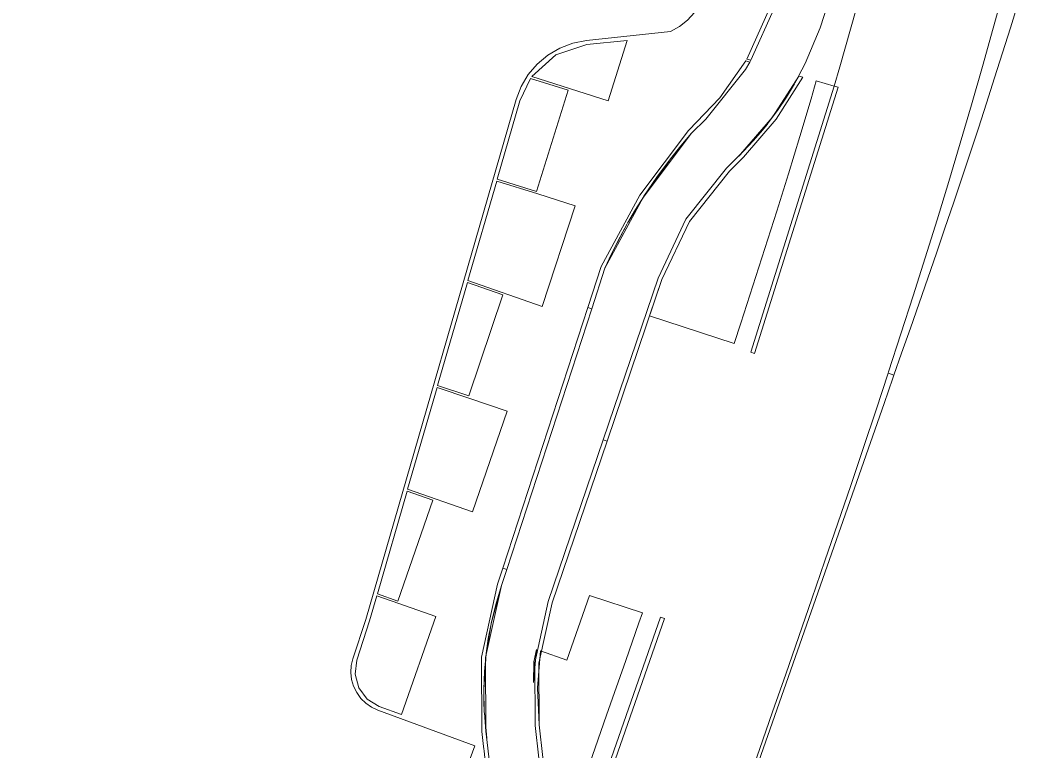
# Model space of a CAD drawing. Header units: metres. Extents: x 105146 to 106170, y 111783 to 118163.
# Drawn here: x 105876.14 to 105924.58, y 114682.24 to 114717.7 of the extents above; entities that cross this region are included whole.
import ezdxf

# ---------------------------------------------------------------- set-up
doc = ezdxf.new("R2010")
doc.units = ezdxf.units.M
doc.layers.add('20-EP-ZONA-DURA', color=253, linetype='CONTINUOUS', lineweight=13)
doc.layers.add('20-EP-ZONA-VERDE', color=84, linetype='CONTINUOUS', lineweight=13)

msp = doc.modelspace()

# ---------------------------------------------------------------- linework, layer by layer
at = {"layer": '20-EP-ZONA-DURA'}
for points in [[(105916.758, 114718.3317), (105916.4589, 114717.2549), (105915.9351, 114715.4334), (105915.6583, 114714.4921), (105914.7929, 114714.7393), (105914.5369, 114713.8689), (105913.9919, 114712.0539), (105913.4367, 114710.2393), (105912.8715, 114708.4253), (105912.2973, 114706.6117), (105911.7145, 114704.7981), (105911.1235, 114702.9847), (105910.8035, 114702.0143), (105906.7033, 114703.3523), (105907.2997, 114705.1081), (105908.6339, 114707.9253), (105910.5745, 114710.3647), (105911.2617, 114711.0499), (105912.8449, 114712.8807), (105914.1413, 114714.9245), (105913.9443, 114714.9805), (105913.7491, 114714.63), (105914.2585, 114715.5946), (105914.9725, 114717.3116), (105915.9859, 114720.4179)], [(105912.6085, 114718.4363), (105911.4239, 114715.8013), (105911.6188, 114715.7459), (105911.5705, 114715.6557), (105911.3715, 114715.7123), (105910.1065, 114713.9289), (105908.5975, 114712.3475), (105908.5929, 114712.3427), (105906.2207, 114709.2002), (105904.3453, 114705.7383), (105903.6995, 114703.7567), (105899.5779, 114691.1116), (105899.3231, 114690.3301), (105898.5452, 114686.8003), (105898.5593, 114683.1859), (105898.6435, 114682.4525), (105898.6561, 114682.3423), (105898.6663, 114682.2537), (105898.6879, 114682.0661)], [(105897.4701, 114680.4745), (105898.2113, 114682.4977), (105893.5141, 114684.2187), (105893.2053, 114684.3627), (105892.9254, 114684.5571), (105892.6826, 114684.7961), (105892.4839, 114685.0729), (105892.3351, 114685.3794), (105892.2405, 114685.7068), (105892.2028, 114686.0454), (105892.2231, 114686.3855), (105892.3009, 114686.7173), (105892.9211, 114688.6173), (105900.2181, 114713.8357), (105900.4598, 114714.466), (105900.804, 114715.0467), (105901.241, 114715.5613), (105901.7584, 114715.995), (105902.3412, 114716.3356), (105902.9731, 114716.5733), (105903.6359, 114716.7013), (105907.7193, 114717.1371), (105908.1526, 114717.3858), (105908.545, 114717.695), (105908.8883, 114718.058)], [(105876.4239, 114580.6874), (105911.3919, 114680.4896), (105912.0317, 114682.3162), (105912.6711, 114684.1431), (105913.3092, 114685.9707), (105913.9455, 114687.7987), (105914.5794, 114689.6278), (105915.2103, 114691.4579), (105915.8374, 114693.2895), (105916.4606, 114695.1224), (105917.0785, 114696.9572), (105917.6913, 114698.7938), (105918.276, 114700.5664), (105918.4181, 114700.5181), (105918.5601, 114700.4698), (105918.5077, 114700.3208), (105918.0812, 114699.1033), (105876.1418, 114579.4593)], [(105901.7047, 114680.3381), (105901.3409, 114683.5053), (105901.2545, 114685.3056), (105901.4069, 114687.1016), (105902.6903, 114686.6545), (105903.7827, 114689.7872), (105906.351, 114688.947), (105906.1813, 114688.4595), (105906.1813, 114688.4595), (105905.5447, 114686.6369), (105904.9063, 114684.8123), (105904.6173, 114683.9875), (105902.8055, 114678.8019)]]:
    msp.add_lwpolyline(points, dxfattribs=at)
for points in [[(105900.9803, 114714.9491), (105904.6913, 114713.7845), (105905.6097, 114716.7109), (105903.6573, 114716.5025), (105902.1535, 114716.0107), (105900.9803, 114714.9491)], [(105902.7529, 114714.2881), (105900.9199, 114714.8633), (105900.4103, 114713.7801), (105899.3107, 114709.9803), (105901.2137, 114709.3829), (105902.7529, 114714.2881)], [(105913.3443, 114713.9582), (105913.7348, 114714.6051), (105913.5433, 114714.2794), (105913.3443, 114713.9582)], [(105913.3443, 114713.9582), (105912.9026, 114713.3015), (105912.4293, 114712.667), (105913.3443, 114713.9582)], [(105911.7326, 114711.8363), (105912.4162, 114712.6504), (105912.0811, 114712.2378), (105911.7326, 114711.8363)], [(105908.7387, 114712.2057), (105907.7129, 114710.9636), (105908.2162, 114711.5926), (105908.7387, 114712.2057)], [(105911.1205, 114711.1915), (105911.0254, 114711.0967), (105911.7307, 114711.8342), (105911.1205, 114711.1915)], [(105907.7091, 114710.9587), (105906.4263, 114709.1494), (105907.0484, 114710.0677), (105907.7091, 114710.9587)], [(105901.2791, 114709.2577), (105899.2829, 114709.8841), (105897.8869, 114705.0591), (105901.4939, 114703.8029), (105903.0883, 114708.6899), (105901.2791, 114709.2577)], [(105906.4225, 114709.1435), (105905.6334, 114707.8414), (105906.0184, 114708.4982), (105906.4225, 114709.1435)], [(105905.6157, 114707.8098), (105904.9483, 114706.5485), (105905.2734, 114707.1837), (105905.6157, 114707.8098)], [(105904.947, 114706.5459), (105904.5323, 114705.6661), (105904.7355, 114706.1079), (105904.947, 114706.5459)], [(105899.5733, 114704.3659), (105897.8589, 114704.9629), (105896.4147, 114699.9715), (105897.9213, 114699.4637), (105899.5733, 114704.3659)], [(105897.9841, 114699.3371), (105896.3869, 114699.8753), (105894.9585, 114694.9387), (105898.1015, 114693.8439), (105899.7819, 114698.7313), (105897.9841, 114699.3371)], [(105896.1781, 114694.4079), (105894.9305, 114694.8425), (105893.4887, 114689.8591), (105894.4743, 114689.5159), (105896.1781, 114694.4079)], [(105899.5129, 114690.2669), (105899.0065, 114688.4244), (105899.2325, 114689.3531), (105899.5129, 114690.2669)], [(105894.5359, 114689.3885), (105893.4609, 114689.7629), (105893.1123, 114688.5585), (105892.4909, 114686.6553), (105892.4062, 114685.9739), (105892.5828, 114685.3104), (105892.995, 114684.7613), (105893.5829, 114684.4065), (105894.6675, 114684.0091), (105896.3301, 114688.7637), (105894.5359, 114689.3885)], [(105899.0047, 114688.4164), (105898.7655, 114686.9684), (105898.8687, 114687.6951), (105899.0047, 114688.4164)], [(105898.6529, 114685.2174), (105898.6854, 114686.0925), (105898.7651, 114686.9644), (105898.6529, 114685.2174)], [(105901.0615, 114685.5589), (105901.081, 114686.5637), (105901.2058, 114687.1716), (105901.215, 114687.1684), (105901.0615, 114685.5589)], [(105898.6529, 114685.2174), (105898.6796, 114684.1156), (105898.6569, 114684.6663), (105898.6529, 114685.2174)], [(105898.6804, 114684.0998), (105898.7966, 114682.8706), (105898.7579, 114683.2087), (105898.6804, 114684.0998)]]:
    msp.add_lwpolyline(points, close=True, dxfattribs=at)
at = {"layer": '20-EP-ZONA-VERDE'}
for points in [[(105913.6501, 114720.9783), (105912.7985, 114718.3741), (105911.6225, 114715.7449), (105911.4239, 114715.8013), (105912.6085, 114718.4363), (105913.4575, 114721.0331), (105913.6501, 114720.9783)], [(105904.6913, 114713.7845), (105900.9803, 114714.9491), (105902.1535, 114716.0107), (105903.6573, 114716.5025), (105905.6097, 114716.7109), (105904.6913, 114713.7845)], [(105911.5705, 114715.6557), (105911.3549, 114715.3023), (105909.4259, 114712.8909), (105908.7387, 114712.2057), (105906.3901, 114709.0937), (105904.5323, 114705.6661), (105903.8897, 114703.6947), (105903.6995, 114703.7567), (105904.3453, 114705.7383), (105906.2207, 114709.2002), (105908.5929, 114712.3427), (105908.5975, 114712.3475), (105910.1065, 114713.9289), (105911.3715, 114715.7123), (105911.5705, 114715.6557)], [(105902.7529, 114714.2881), (105901.2137, 114709.3829), (105899.3107, 114709.9803), (105900.4103, 114713.7801), (105900.9199, 114714.8633), (105902.7529, 114714.2881)], [(105914.1413, 114714.9245), (105912.8449, 114712.8807), (105911.2617, 114711.0499), (105910.5745, 114710.3647), (105908.6339, 114707.9253), (105907.2997, 114705.1081), (105904.6373, 114697.2693), (105904.4479, 114697.3337), (105907.1105, 114705.1723), (105908.4642, 114708.031), (105910.4333, 114710.5063), (105911.1205, 114711.1915), (105912.6713, 114712.9825), (105913.9443, 114714.9805), (105914.1413, 114714.9245)], [(105915.8503, 114714.4363), (105911.7989, 114701.5209), (105911.6093, 114701.5839), (105915.6661, 114714.4907), (105915.8503, 114714.4363)], [(105901.2791, 114709.2577), (105903.0883, 114708.6899), (105901.4939, 114703.8029), (105897.8869, 114705.0591), (105899.2829, 114709.8841), (105901.2791, 114709.2577)], [(105899.5733, 114704.3659), (105897.9213, 114699.4637), (105896.4147, 114699.9715), (105897.8589, 114704.9629), (105899.5733, 114704.3659)], [(105903.8897, 114703.6947), (105899.768, 114691.0496), (105899.5779, 114691.1116), (105903.6995, 114703.7567), (105903.8897, 114703.6947)], [(105918.4181, 114700.5181), (105918.2755, 114700.5651), (105918.2764, 114700.5677), (105918.4181, 114700.5181)], [(105918.5605, 114700.4711), (105918.5597, 114700.4685), (105918.4181, 114700.5181), (105918.5605, 114700.4711)], [(105897.9841, 114699.3371), (105899.7819, 114698.7313), (105898.1015, 114693.8439), (105894.9585, 114694.9387), (105896.3869, 114699.8753), (105897.9841, 114699.3371)], [(105904.6373, 114697.2693), (105901.9747, 114689.4307), (105901.3292, 114686.503), (105901.3409, 114683.5053), (105901.7047, 114680.3381), (105901.8047, 114678.9451), (105901.6025, 114679.0165), (105901.5059, 114680.3153), (105901.1423, 114683.4825), (105901.1304, 114686.5241), (105901.7853, 114689.4949), (105904.4479, 114697.3337), (105904.6373, 114697.2693)], [(105896.1781, 114694.4079), (105894.4743, 114689.5159), (105893.4887, 114689.8591), (105894.9305, 114694.8425), (105896.1781, 114694.4079)], [(105899.768, 114691.0496), (105899.5129, 114690.2669), (105898.744, 114686.7797), (105898.7579, 114683.2087), (105899.1385, 114679.8857), (105898.9297, 114679.9595), (105898.6879, 114682.0661), (105898.6663, 114682.2537), (105898.6561, 114682.3423), (105898.6435, 114682.4525), (105898.5593, 114683.1859), (105898.5451, 114686.8), (105899.3231, 114690.3301), (105899.5779, 114691.1116), (105899.768, 114691.0496)], [(105894.5359, 114689.3885), (105896.3301, 114688.7637), (105894.6675, 114684.0091), (105893.5829, 114684.4065), (105892.9951, 114684.7612), (105892.5829, 114685.3103), (105892.4063, 114685.9737), (105892.4909, 114686.6553), (105893.1123, 114688.5585), (105893.4609, 114689.7629), (105894.5359, 114689.3885)], [(105907.4171, 114688.6641), (105903.8509, 114678.4351), (105903.6627, 114678.5027), (105907.2281, 114688.7295), (105907.4171, 114688.6641)]]:
    msp.add_lwpolyline(points, close=True, dxfattribs=at)
msp.add_lwpolyline([(105924.5833, 114718.5295), (105924.2113, 114717.3139), (105923.8327, 114716.0991), (105923.4479, 114714.8849), (105923.0577, 114713.6711), (105922.6621, 114712.4579), (105922.2619, 114711.2449), (105921.8571, 114710.0321), (105921.4483, 114708.8193), (105921.0359, 114707.6063), (105920.6203, 114706.3933), (105920.2017, 114705.1799), (105919.7809, 114703.9659), (105919.3585, 114702.7531), (105918.9339, 114701.5375), (105918.5605, 114700.4711), (105918.4181, 114700.5181), (105918.2764, 114700.5677), (105918.2979, 114700.6325), (105918.8977, 114702.4735), (105919.4901, 114704.3169), (105920.0747, 114706.1631), (105920.6507, 114708.0119), (105921.2173, 114709.8635), (105921.7741, 114711.7183), (105922.3205, 114713.5763), (105922.8559, 114715.4377), (105923.3793, 114717.3023), (105923.8903, 114719.1705)], dxfattribs=at)

doc.saveas('drawing.dxf')
